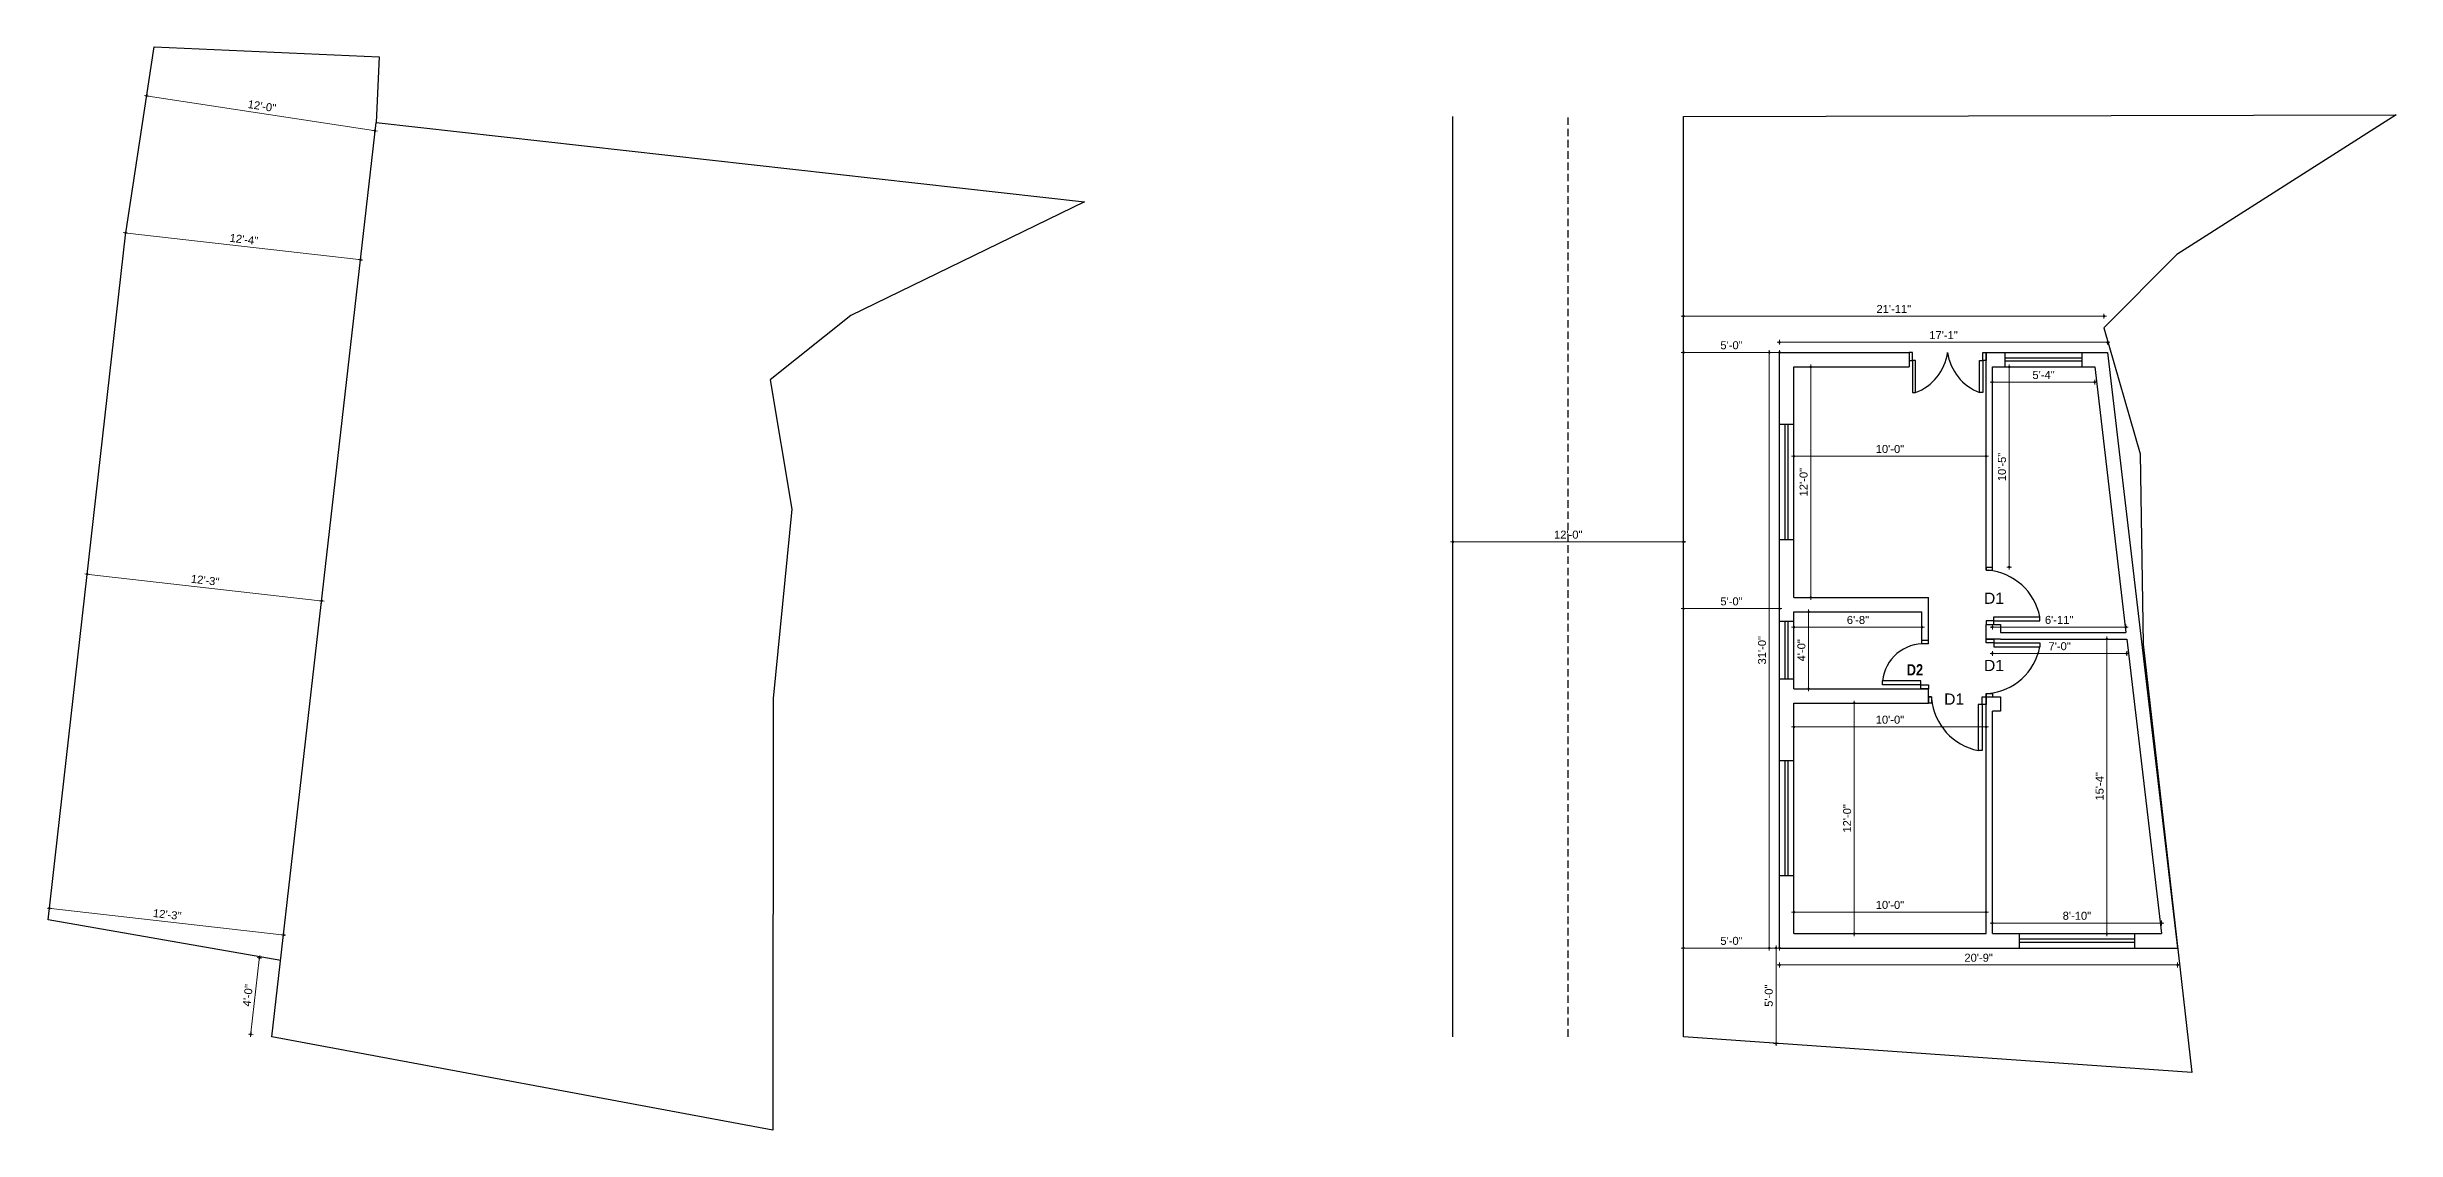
# Model space of a CAD drawing. Header units: inches. Extents: x 54699 to 80583, y -8431 to -3547.
# Drawn here: x 68854 to 70321, y -5254 to -4577 of the extents above; entities that cross this region are included whole.
import ezdxf

# ---------------------------------------------------------------- set-up
doc = ezdxf.new("R2010")
doc.units = ezdxf.units.IN
doc.header["$LTSCALE"] = 0.5
doc.header["$MEASUREMENT"] = 0
doc.header["$PDMODE"] = 66
doc.linetypes.add('HIDDEN2', pattern=[0.1875, 0.125, -0.0625])
doc.layers.add('DIMENSION', color=5, linetype='Continuous')
for name, color, linetype, lineweight in [('hatch', 9, 'Continuous', 0), ('steps', 253, 'Continuous', 20), ('Toilet', 7, 'Continuous', 25), ('truss', 1, 'Continuous', 25)]:
    doc.layers.add(name, color=color, linetype=linetype, lineweight=lineweight)
doc.styles.get("Standard").update_dxf_attribs({"font": 'arial.ttf'})
doc.dimstyles.new('S8', dxfattribs={"dimtxt": 5, "dimasz": 1, "dimexe": 6, "dimexo": 18, "dimgap": 1.9375, "dimtad": 1, "dimdec": 0, "dimzin": 3, "dimdsep": 46, "dimlunit": 4, "dimtxsty": 'Standard', "dimblk": 'dot 2', "dimcen": 12, "dimse1": 1, "dimse2": 1, "dimclrd": 1, "dimclre": 1, "dimclrt": 256, "dimadec": 0, "dimazin": 0, "dimtfac": 0.75, "dimtdec": 0, "dimtix": 1, "dimtmove": 1, "dimatfit": 3, "dimldrblk": 'DOT', "dimfxl": 1, "dimtolj": 1, "dimtzin": 0, "dimlwd": 9, "dimlwe": 9, "dimarcsym": 0})

# ---------------------------------------------------------------- blocks, each defined once
blk = doc.blocks.new('dot1')
at = {"layer": 'hatch'}
h = blk.add_hatch(color=256, dxfattribs=at)
edge = h.paths.add_edge_path()
edge.add_arc((0, 0), 1, 0, 360)
for p, q in [((3, 0), (-3, 0)), ((0, 3), (0, -3))]:
    blk.add_line(p, q, dxfattribs=at)
blk.add_circle((0, 0), 1, dxfattribs=at)
blk = doc.blocks.new('dot 2')
at = {"layer": 'hatch', "xscale": 0.5, "yscale": 0.5, "zscale": 0.5}
blk.add_blockref('dot1', (0, 0), dxfattribs=at)
blk = doc.blocks.new('*D813')
at = {"layer": 'Defpoints', "color": 0, "transparency": 16777216}
for p in [(68854.6, -5122.8), (69001.7, -5132.2), (69000.8, -5139.5)]:
    blk.add_point(p, dxfattribs=at)
at = {"layer": 'Toilet', "color": 1, "lineweight": 9, "transparency": 16777216}
blk.add_line((68856.4, -5115.6), (69000.7, -5132.1), dxfattribs=at)
for p, rotation in [((68855.4, -5115.5), 173.4900568504102), ((69001.7, -5132.2), 353.4900568504102)]:
    blk.add_blockref('dot 2', p, dxfattribs=dict(at, rotation=rotation))
at = {"layer": 'Toilet', "transparency": 16777216, "insert": (68929, -5119.4), "char_height": 5, "attachment_point": 5, "rotation": 353.4901}
blk.add_mtext('\\A1;12\'-3"', dxfattribs=at)
blk = doc.blocks.new('_Dot')
at = {"color": 0, "linetype": 'ByBlock', "lineweight": -2}
blk.add_line((-0.5, 0), (-1, 0), dxfattribs=at)
at = {"color": 0, "linetype": 'ByBlock', "const_width": 0.5}
blk.add_lwpolyline([(-0.25, 0, 1), (0.25, 0, 1)], format="xyb", close=True, dxfattribs=at)
blk = doc.blocks.new('*D814')
at = {"layer": 'Defpoints', "color": 0, "transparency": 16777216}
for p in [(68878.7, -4908.8), (69025.3, -4925.6), (69025.5, -4923.5)]:
    blk.add_point(p, dxfattribs=at)
at = {"layer": 'Toilet', "color": 1, "lineweight": 9, "transparency": 16777216}
blk.add_line((68880, -4906.9), (69024.5, -4923.4), dxfattribs=at)
for p, rotation in [((68879, -4906.7), 173.49005685041), ((69025.5, -4923.5), 353.4900568504099)]:
    blk.add_blockref('dot 2', p, dxfattribs=dict(at, rotation=rotation))
at = {"layer": 'Toilet', "transparency": 16777216, "insert": (68952.7, -4910.6), "char_height": 5, "attachment_point": 5, "rotation": 353.4901}
blk.add_mtext('\\A1;12\'-3"', dxfattribs=at)
blk = doc.blocks.new('*D815')
at = {"layer": 'Defpoints', "color": 0, "transparency": 16777216}
for p in [(68902.9, -4694.9), (69049.8, -4710.4), (69049.7, -4711.6)]:
    blk.add_point(p, dxfattribs=at)
at = {"layer": 'Toilet', "color": 1, "lineweight": 9, "transparency": 16777216}
blk.add_line((68904, -4693.7), (69048.8, -4710.3), dxfattribs=at)
for p, rotation in [((68903, -4693.6), 173.4900568504101), ((69049.8, -4710.4), 353.49005685041)]:
    blk.add_blockref('dot 2', p, dxfattribs=dict(at, rotation=rotation))
at = {"layer": 'Toilet', "transparency": 16777216, "insert": (68976.9, -4697.6), "char_height": 5, "attachment_point": 5, "rotation": 353.4901}
blk.add_mtext('\\A1;12\'-4"', dxfattribs=at)
blk = doc.blocks.new('*D816')
at = {"layer": 'Defpoints', "color": 0, "transparency": 16777216}
for p in [(68916.2, -4607.9), (68917, -4602.7), (69059.6, -4624.6)]:
    blk.add_point(p, dxfattribs=at)
at = {"layer": 'Toilet', "color": 1, "lineweight": 9, "transparency": 16777216}
blk.add_line((69057.8, -4629.6), (68917.2, -4608.1), dxfattribs=at)
for p, rotation in [((68916.2, -4607.9), 171.2892689692404), ((69058.8, -4629.8), 351.2892689692404)]:
    blk.add_blockref('dot 2', p, dxfattribs=dict(at, rotation=rotation))
at = {"layer": 'Toilet', "transparency": 16777216, "insert": (68988.2, -4614.4), "char_height": 5, "attachment_point": 5, "rotation": 351.2893}
blk.add_mtext('\\A1;12\'-0"', dxfattribs=at)
blk = doc.blocks.new('*D817')
at = {"layer": 'Defpoints', "color": 0, "transparency": 16777216}
for p in [(70065.3, -5117.9), (69945.3, -5131.3), (70065.3, -5131.3)]:
    blk.add_point(p, dxfattribs=at)
at = {"layer": 'Toilet', "color": 1, "lineweight": 9, "transparency": 16777216}
blk.add_line((69946.3, -5117.9), (70064.3, -5117.9), dxfattribs=at)
at = {"layer": 'Toilet', "color": 1, "lineweight": 9, "transparency": 16777216, "rotation": 180}
blk.add_blockref('dot 2', (69945.3, -5117.9), dxfattribs=at)
at = {"layer": 'Toilet', "color": 1, "lineweight": 9, "transparency": 16777216}
blk.add_blockref('dot 2', (70065.3, -5117.9), dxfattribs=at)
at = {"layer": 'Toilet', "transparency": 16777216, "insert": (70005.3, -5113.4), "char_height": 5, "attachment_point": 5}
blk.add_mtext('\\A1;10\'-0"', dxfattribs=at)
blk = doc.blocks.new('*D818')
at = {"layer": 'Defpoints', "color": 0, "transparency": 16777216}
for p in [(70069.3, -5131.3), (70174.9, -5124.7), (70174.9, -5131.3)]:
    blk.add_point(p, dxfattribs=at)
at = {"layer": 'Toilet', "color": 1, "lineweight": 9, "transparency": 16777216}
blk.add_line((70070.3, -5124.7), (70173.9, -5124.7), dxfattribs=at)
at = {"layer": 'Toilet', "color": 1, "lineweight": 9, "transparency": 16777216, "rotation": 180}
blk.add_blockref('dot 2', (70069.3, -5124.7), dxfattribs=at)
at = {"layer": 'Toilet', "color": 1, "lineweight": 9, "transparency": 16777216}
blk.add_blockref('dot 2', (70174.9, -5124.7), dxfattribs=at)
at = {"layer": 'Toilet', "transparency": 16777216, "insert": (70122.1, -5120.2), "char_height": 5, "attachment_point": 5}
blk.add_mtext('\\A1;8\'-10"', dxfattribs=at)
blk = doc.blocks.new('*D819')
at = {"layer": 'Defpoints', "color": 0, "transparency": 16777216}
for p in [(70069.3, -4947.3), (70153.2, -4947.3), (70153.2, -4956.3)]:
    blk.add_point(p, dxfattribs=at)
at = {"layer": 'Toilet', "color": 1, "lineweight": 9, "transparency": 16777216}
blk.add_line((70070.3, -4956.3), (70152.2, -4956.3), dxfattribs=at)
at = {"layer": 'Toilet', "color": 1, "lineweight": 9, "transparency": 16777216, "rotation": 180}
blk.add_blockref('dot 2', (70069.3, -4956.3), dxfattribs=at)
at = {"layer": 'Toilet', "color": 1, "lineweight": 9, "transparency": 16777216}
blk.add_blockref('dot 2', (70153.2, -4956.3), dxfattribs=at)
at = {"layer": 'Toilet', "transparency": 16777216, "insert": (70111.3, -4951.8), "char_height": 5, "attachment_point": 5}
blk.add_mtext('\\A1;7\'-0"', dxfattribs=at)
blk = doc.blocks.new('*D820')
at = {"layer": 'Defpoints', "color": 0, "transparency": 16777216}
for p in [(68986.6, -5146.5), (68999.9, -5148.1), (68994.4, -5195.7)]:
    blk.add_point(p, dxfattribs=at)
at = {"layer": 'Toilet', "color": 1, "lineweight": 9, "transparency": 16777216}
blk.add_line((68981.3, -5193.2), (68986.5, -5147.5), dxfattribs=at)
for p, rotation in [((68986.6, -5146.5), 83.49005685040638), ((68981.2, -5194.2), 263.4900568504064)]:
    blk.add_blockref('dot 2', p, dxfattribs=dict(at, rotation=rotation))
at = {"layer": 'Toilet', "transparency": 16777216, "insert": (68979.4, -5169.9), "char_height": 5, "attachment_point": 5, "rotation": 83.4901}
blk.add_mtext('\\A1;4\'-0"', dxfattribs=at)
blk = doc.blocks.new('*D821')
at = {"layer": 'Defpoints', "color": 0, "transparency": 16777216}
for p in [(69876.3, -4745.6), (69876.3, -4752.8), (70139, -4752.8)]:
    blk.add_point(p, dxfattribs=at)
at = {"layer": 'Toilet', "color": 1, "lineweight": 9, "transparency": 16777216}
blk.add_line((70138, -4745.6), (69877.3, -4745.6), dxfattribs=at)
at = {"layer": 'Toilet', "color": 1, "lineweight": 9, "transparency": 16777216, "rotation": 180}
blk.add_blockref('dot 2', (69876.3, -4745.6), dxfattribs=at)
at = {"layer": 'Toilet', "color": 1, "lineweight": 9, "transparency": 16777216}
blk.add_blockref('dot 2', (70139, -4745.6), dxfattribs=at)
at = {"layer": 'Toilet', "transparency": 16777216, "insert": (70007.7, -4741.1), "char_height": 5, "attachment_point": 5}
blk.add_mtext('\\A1;21\'-11"', dxfattribs=at)
blk = doc.blocks.new('*D822')
at = {"layer": 'Defpoints', "color": 0, "transparency": 16777216}
for p in [(69732.3, -4886.6), (69732.3, -4908.3), (69876.3, -4908.3)]:
    blk.add_point(p, dxfattribs=at)
at = {"layer": 'Toilet', "color": 1, "lineweight": 9, "transparency": 16777216}
blk.add_line((69875.3, -4886.6), (69733.3, -4886.6), dxfattribs=at)
at = {"layer": 'Toilet', "color": 1, "lineweight": 9, "transparency": 16777216, "rotation": 180}
blk.add_blockref('dot 2', (69732.3, -4886.6), dxfattribs=at)
at = {"layer": 'Toilet', "color": 1, "lineweight": 9, "transparency": 16777216}
blk.add_blockref('dot 2', (69876.3, -4886.6), dxfattribs=at)
at = {"layer": 'Toilet', "transparency": 16777216, "insert": (69804.3, -4882.1), "char_height": 5, "attachment_point": 5}
blk.add_mtext('\\A1;12\'-0"', dxfattribs=at)
blk = doc.blocks.new('*D824')
at = {"layer": 'Defpoints', "color": 0, "transparency": 16777216}
for p in [(69945.3, -4987.3), (70065.3, -4987.8), (70065.3, -5002.2)]:
    blk.add_point(p, dxfattribs=at)
at = {"layer": 'Toilet', "color": 1, "lineweight": 9, "transparency": 16777216}
blk.add_line((69946.3, -5002.2), (70064.3, -5002.2), dxfattribs=at)
at = {"layer": 'Toilet', "color": 1, "lineweight": 9, "transparency": 16777216, "rotation": 180}
blk.add_blockref('dot 2', (69945.3, -5002.2), dxfattribs=at)
at = {"layer": 'Toilet', "color": 1, "lineweight": 9, "transparency": 16777216}
blk.add_blockref('dot 2', (70065.3, -5002.2), dxfattribs=at)
at = {"layer": 'Toilet', "transparency": 16777216, "insert": (70005.3, -4997.7), "char_height": 5, "attachment_point": 5}
blk.add_mtext('\\A1;10\'-0"', dxfattribs=at)
blk = doc.blocks.new('*D825')
at = {"layer": 'Defpoints', "color": 0, "transparency": 16777216}
for p in [(69945.3, -4930.3), (70025.3, -4930.3), (70025.3, -4939.9)]:
    blk.add_point(p, dxfattribs=at)
at = {"layer": 'Toilet', "color": 1, "lineweight": 9, "transparency": 16777216}
blk.add_line((69946.3, -4939.9), (70024.3, -4939.9), dxfattribs=at)
at = {"layer": 'Toilet', "color": 1, "lineweight": 9, "transparency": 16777216, "rotation": 180}
blk.add_blockref('dot 2', (69945.3, -4939.9), dxfattribs=at)
at = {"layer": 'Toilet', "color": 1, "lineweight": 9, "transparency": 16777216}
blk.add_blockref('dot 2', (70025.3, -4939.9), dxfattribs=at)
at = {"layer": 'Toilet', "transparency": 16777216, "insert": (69985.3, -4935.4), "char_height": 5, "attachment_point": 5}
blk.add_mtext('\\A1;6\'-8"', dxfattribs=at)
blk = doc.blocks.new('*D826')
at = {"layer": 'Defpoints', "color": 0, "transparency": 16777216}
for p in [(69945.3, -4930.3), (69954.5, -4930.3), (69945.3, -4978.3)]:
    blk.add_point(p, dxfattribs=at)
at = {"layer": 'Toilet', "color": 1, "lineweight": 9, "transparency": 16777216}
blk.add_line((69954.5, -4977.3), (69954.5, -4931.3), dxfattribs=at)
for p, rotation in [((69954.5, -4930.3), 90), ((69954.5, -4978.3), 270)]:
    blk.add_blockref('dot 2', p, dxfattribs=dict(at, rotation=rotation))
at = {"layer": 'Toilet', "transparency": 16777216, "insert": (69950, -4954.3), "char_height": 5, "attachment_point": 5, "rotation": 90}
blk.add_mtext('\\A1;4\'-0"', dxfattribs=at)
blk = doc.blocks.new('*D829')
at = {"layer": 'Defpoints', "color": 0, "transparency": 16777216}
for p in [(70069.3, -4777.3), (70079.8, -4777.3), (70069.3, -4902.3)]:
    blk.add_point(p, dxfattribs=at)
at = {"layer": 'Toilet', "color": 1, "lineweight": 9, "transparency": 16777216}
blk.add_line((70079.8, -4901.3), (70079.8, -4778.3), dxfattribs=at)
for p, rotation in [((70079.8, -4777.3), 90), ((70079.8, -4902.3), 270)]:
    blk.add_blockref('dot 2', p, dxfattribs=dict(at, rotation=rotation))
at = {"layer": 'Toilet', "transparency": 16777216, "insert": (70075.3, -4839.8), "char_height": 5, "attachment_point": 5, "rotation": 90}
blk.add_mtext('\\A1;10\'-5"', dxfattribs=at)
blk = doc.blocks.new('*D831')
at = {"layer": 'Defpoints', "color": 0, "transparency": 16777216}
for p in [(70069.3, -4947.3), (70140.8, -4947.3), (70069.3, -5131.3)]:
    blk.add_point(p, dxfattribs=at)
at = {"layer": 'Toilet', "color": 1, "lineweight": 9, "transparency": 16777216}
blk.add_line((70140.8, -5130.3), (70140.8, -4948.3), dxfattribs=at)
for p, rotation in [((70140.8, -4947.3), 90), ((70140.8, -5131.3), 270)]:
    blk.add_blockref('dot 2', p, dxfattribs=dict(at, rotation=rotation))
at = {"layer": 'Toilet', "transparency": 16777216, "insert": (70136.3, -5039.3), "char_height": 5, "attachment_point": 5, "rotation": 90}
blk.add_mtext('\\A1;15\'-4"', dxfattribs=at)
blk = doc.blocks.new('*D833')
at = {"layer": 'Defpoints', "color": 0, "transparency": 16777216}
for p in [(70065.3, -4833.1), (69945.3, -4921.3), (70065.3, -4921.3)]:
    blk.add_point(p, dxfattribs=at)
at = {"layer": 'Toilet', "color": 1, "lineweight": 9, "transparency": 16777216}
blk.add_line((69946.3, -4833.1), (70064.3, -4833.1), dxfattribs=at)
at = {"layer": 'Toilet', "color": 1, "lineweight": 9, "transparency": 16777216, "rotation": 180}
blk.add_blockref('dot 2', (69945.3, -4833.1), dxfattribs=at)
at = {"layer": 'Toilet', "color": 1, "lineweight": 9, "transparency": 16777216}
blk.add_blockref('dot 2', (70065.3, -4833.1), dxfattribs=at)
at = {"layer": 'Toilet', "transparency": 16777216, "insert": (70005.3, -4828.6), "char_height": 5, "attachment_point": 5}
blk.add_mtext('\\A1;10\'-0"', dxfattribs=at)
blk = doc.blocks.new('*D835')
at = {"layer": 'Defpoints', "color": 0, "transparency": 16777216}
for p in [(69929.9, -4768.3), (69936.3, -4768.3), (69936.3, -5140.3)]:
    blk.add_point(p, dxfattribs=at)
at = {"layer": 'Toilet', "color": 1, "lineweight": 9, "transparency": 16777216}
blk.add_line((69929.9, -5139.3), (69929.9, -4769.3), dxfattribs=at)
for p, rotation in [((69929.9, -4768.3), 90), ((69929.9, -5140.3), 270)]:
    blk.add_blockref('dot 2', p, dxfattribs=dict(at, rotation=rotation))
at = {"layer": 'Toilet', "transparency": 16777216, "insert": (69925.4, -4954.3), "char_height": 5, "attachment_point": 5, "rotation": 90}
blk.add_mtext('\\A1;31\'-0"', dxfattribs=at)
blk = doc.blocks.new('*D836')
at = {"layer": 'Defpoints', "color": 0, "transparency": 16777216}
for p in [(69936.3, -5140.3), (70185, -5140.3), (70185, -5150.9)]:
    blk.add_point(p, dxfattribs=at)
at = {"layer": 'Toilet', "color": 1, "lineweight": 9, "transparency": 16777216}
blk.add_line((69937.3, -5150.9), (70184, -5150.9), dxfattribs=at)
at = {"layer": 'Toilet', "color": 1, "lineweight": 9, "transparency": 16777216, "rotation": 180}
blk.add_blockref('dot 2', (69936.3, -5150.9), dxfattribs=at)
at = {"layer": 'Toilet', "color": 1, "lineweight": 9, "transparency": 16777216}
blk.add_blockref('dot 2', (70185, -5150.9), dxfattribs=at)
at = {"layer": 'Toilet', "transparency": 16777216, "insert": (70060.7, -5146.4), "char_height": 5, "attachment_point": 5}
blk.add_mtext('\\A1;20\'-9"', dxfattribs=at)
blk = doc.blocks.new('*D837')
at = {"layer": 'Defpoints', "color": 0, "transparency": 16777216}
for p in [(69876.3, -4768.3), (69936.3, -4768.3), (69876.3, -4928.3)]:
    blk.add_point(p, dxfattribs=at)
at = {"layer": 'Toilet', "color": 1, "lineweight": 9, "transparency": 16777216}
blk.add_line((69935.3, -4928.3), (69877.3, -4928.3), dxfattribs=at)
at = {"layer": 'Toilet', "color": 1, "lineweight": 9, "transparency": 16777216, "rotation": 180}
blk.add_blockref('dot 2', (69876.3, -4928.3), dxfattribs=at)
at = {"layer": 'Toilet', "color": 1, "lineweight": 9, "transparency": 16777216}
blk.add_blockref('dot 2', (69936.3, -4928.3), dxfattribs=at)
at = {"layer": 'Toilet', "transparency": 16777216, "insert": (69906.3, -4923.8), "char_height": 5, "attachment_point": 5}
blk.add_mtext('\\A1;5\'-0"', dxfattribs=at)
blk = doc.blocks.new('*D838')
at = {"layer": 'Defpoints', "color": 0, "transparency": 16777216}
for p in [(69876.3, -4768.3), (69876.3, -4768.3), (69936.3, -4768.3)]:
    blk.add_point(p, dxfattribs=at)
at = {"layer": 'Toilet', "color": 1, "lineweight": 9, "transparency": 16777216}
blk.add_line((69935.3, -4768.3), (69877.3, -4768.3), dxfattribs=at)
at = {"layer": 'Toilet', "color": 1, "lineweight": 9, "transparency": 16777216, "rotation": 180}
blk.add_blockref('dot 2', (69876.3, -4768.3), dxfattribs=at)
at = {"layer": 'Toilet', "color": 1, "lineweight": 9, "transparency": 16777216}
blk.add_blockref('dot 2', (69936.3, -4768.3), dxfattribs=at)
at = {"layer": 'Toilet', "transparency": 16777216, "insert": (69906.3, -4763.8), "char_height": 5, "attachment_point": 5}
blk.add_mtext('\\A1;5\'-0"', dxfattribs=at)
blk = doc.blocks.new('*D839')
at = {"layer": 'Defpoints', "color": 0, "transparency": 16777216}
for p in [(69936.3, -5140.3), (69934.1, -5199.9), (69935.5, -5199.9)]:
    blk.add_point(p, dxfattribs=at)
at = {"layer": 'Toilet', "color": 1, "lineweight": 9, "transparency": 16777216}
blk.add_line((69934.1, -5141.3), (69934.1, -5198.9), dxfattribs=at)
for p, rotation in [((69934.1, -5140.3), 90), ((69934.1, -5199.9), 270)]:
    blk.add_blockref('dot 2', p, dxfattribs=dict(at, rotation=rotation))
at = {"layer": 'Toilet', "transparency": 16777216, "insert": (69929.6, -5170.1), "char_height": 5, "attachment_point": 5, "rotation": 90}
blk.add_mtext('\\A1;5\'-0"', dxfattribs=at)

msp = doc.modelspace()

# ---------------------------------------------------------------- linework, layer by layer
at = {"layer": 'DIMENSION', "ltscale": 7}
for p, q in [((70077.3, -4777.3), (70077.3, -4768.3)), ((70125.3, -4777.3), (70125.3, -4768.3)), ((70125.3, -4771.8), (70077.3, -4771.8)), ((70125.3, -4773.8), (70077.3, -4773.8)), ((69945.3, -4813.3), (69936.3, -4813.3)), ((69939.8, -4885.3), (69939.8, -4813.3)), ((69941.8, -4885.3), (69941.8, -4813.3)), ((69945.3, -4885.3), (69936.3, -4885.3)), ((70065.3, -4904.3), (70065.3, -4902.3)), ((70065.3, -4904.3), (70069.3, -4904.3)), ((70069.3, -4904.3), (70069.3, -4902.3)), ((69945.3, -4936.3), (69936.3, -4936.3)), ((69939.8, -4972.3), (69939.8, -4936.3)), ((69941.8, -4972.3), (69941.8, -4936.3)), ((70070.1, -4935.9), (70065.3, -4935.9)), ((70065.3, -4935.9), (70065.3, -4938.3)), ((70065.3, -4938.3), (70070.1, -4938.3)), ((70070.1, -4933.5), (70099, -4933.5)), ((70070.1, -4935.9), (70070.1, -4933.5)), ((70070.1, -4935.9), (70099, -4935.9)), ((70070.1, -4938.3), (70070.1, -4935.9)), ((70099, -4935.9), (70099, -4933.5)), ((70025.3, -4950.3), (70025.3, -4948.3)), ((70029.3, -4950.3), (70025.3, -4950.3)), ((70029.3, -4950.3), (70029.3, -4948.3)), ((70065.3, -4949.7), (70065.3, -4947.3)), ((70065.3, -4947.3), (70070.1, -4947.3)), ((70070.1, -4949.7), (70065.3, -4949.7)), ((70070.1, -4947.3), (70070.1, -4949.7)), ((70070.1, -4949.7), (70099, -4949.7)), ((70070.1, -4949.7), (70070.1, -4952.1)), ((70070.1, -4952.1), (70099, -4952.1)), ((70099, -4949.7), (70099, -4952.1)), ((69945.3, -4972.3), (69936.3, -4972.3)), ((70024.5, -4973.5), (70000.6, -4973.5)), ((70000.6, -4975.9), (70000.6, -4973.5)), ((70024.5, -4975.9), (70024.5, -4973.5)), ((70024.5, -4975.9), (70000.6, -4975.9)), ((70024.5, -4978.3), (70024.5, -4975.9)), ((70024.5, -4975.9), (70029.3, -4975.9)), ((70029.3, -4978.3), (70024.5, -4978.3)), ((70029.3, -4975.9), (70029.3, -4978.3)), ((70031.3, -4983.3), (70029.3, -4983.3)), ((70031.3, -4987.3), (70029.3, -4987.3)), ((70031.3, -4983.3), (70031.3, -4987.3)), ((70060.5, -4988.1), (70060.5, -5017)), ((70062.9, -4988.1), (70060.5, -4988.1)), ((70062.9, -4988.1), (70062.9, -4983.3)), ((70062.9, -4983.3), (70065.3, -4983.3)), ((70062.9, -4988.1), (70062.9, -5017)), ((70065.3, -4988.1), (70062.9, -4988.1)), ((70065.3, -4981.3), (70069.3, -4981.3)), ((70065.3, -4981.3), (70065.3, -4983.3)), ((70065.3, -4983.3), (70065.3, -4988.1)), ((70069.3, -4981.3), (70069.3, -4983.3)), ((70062.9, -5017), (70060.5, -5017)), ((69945.3, -5023.3), (69936.3, -5023.3)), ((69939.8, -5095.3), (69939.8, -5023.3)), ((69941.8, -5095.3), (69941.8, -5023.3)), ((69945.3, -5095.3), (69936.3, -5095.3)), ((70086.1, -5131.3), (70086.1, -5140.3)), ((70158.1, -5134.8), (70086.1, -5134.8)), ((70158.1, -5131.3), (70158.1, -5140.3)), ((70158.1, -5136.8), (70086.1, -5136.8))]:
    msp.add_line(p, q, dxfattribs=at)
for points in [[(70017.3, -4773.3), (70019.3, -4773.3), (70019.3, -4768.3), (70017.3, -4768.3)], [(70065.3, -4773.3), (70063.3, -4773.3), (70063.3, -4768.3), (70065.3, -4768.3)], [(70019.3, -4773.3), (70019.3, -4793.3), (70021.3, -4793.3), (70021.3, -4773.3)], [(70063.3, -4773.3), (70063.3, -4793.3), (70061.3, -4793.3), (70061.3, -4773.3)]]:
    msp.add_lwpolyline(points, close=True, dxfattribs=at)
for centre, radius, start, end in [((70009.8, -4763.6), 31.9, 291.198, 351.4824), ((70072.8, -4763.6), 31.9, 188.5176, 248.802), ((70063.4, -4940.4), 36.2, 10.9657, 84.9754), ((70026.3, -4976), 25.7, 86.0106, 174.5071), ((70063.4, -4945.2), 36.2, 275.0246, 349.0343), ((70067.4, -4981.4), 36.2, 185.0246, 259.0343)]:
    msp.add_arc(centre, radius, start, end, dxfattribs=at)
at = {"layer": 'Toilet'}
for p, q in [((69732.3, -5195.7), (69732.3, -4620.9)), ((69876.3, -4620.9), (70321.5, -4619.9)), ((69876.3, -5195.7), (69876.3, -4620.9)), ((70321.5, -4619.9), (70184.5, -4707.1)), ((70184.5, -4707.1), (70139, -4752.8)), ((70139, -4752.8), (70161.7, -4831.5)), ((69936.3, -5140.3), (69936.3, -4768.3)), ((69936.3, -4768.3), (70017.3, -4768.3)), ((70017.3, -4768.3), (70017.3, -4777.3)), ((70065.3, -4768.3), (70141.2, -4768.3)), ((70065.3, -4902.3), (70065.3, -4768.3)), ((70141.2, -4768.3), (70185, -5140.3)), ((69945.3, -4777.3), (70017.3, -4777.3)), ((69945.3, -4921.3), (69945.3, -4777.3)), ((70069.3, -4777.3), (70133.2, -4777.3)), ((70069.3, -4902.3), (70069.3, -4777.3)), ((70133.2, -4777.3), (70152.7, -4943.3)), ((70161.7, -4831.5), (70163.4, -4950.4)), ((70065.3, -4902.3), (70065.3, -4904.3)), ((70065.3, -4902.3), (70069.3, -4902.3)), ((70065.3, -4902.3), (70069.3, -4902.3)), ((69945.3, -4921.3), (70029.3, -4921.3)), ((69945.3, -4978.3), (69945.3, -4930.3)), ((69945.3, -4930.3), (70025.3, -4930.3)), ((70025.3, -4948.3), (70025.3, -4930.3)), ((70029.3, -4948.3), (70029.3, -4921.3)), ((70074.3, -4943.3), (70152.7, -4943.3)), ((70029.3, -4948.3), (70025.3, -4948.3)), ((70074.3, -4947.3), (70153.2, -4947.3)), ((70153.2, -4947.3), (70174.9, -5131.3)), ((70163.4, -4950.4), (70193.8, -5218.1)), ((69945.3, -4978.3), (70029.3, -4978.3)), ((69945.3, -5131.3), (69945.3, -4987.3)), ((69945.3, -4987.3), (70029.3, -4987.3)), ((70029.3, -4987.3), (70029.3, -4978.3)), ((70029.3, -4983.3), (70031.3, -4983.3)), ((70065.3, -4983.3), (70065.3, -4981.3)), ((70065.3, -4983.3), (70069.3, -4983.3)), ((70065.3, -5131.3), (70065.3, -4992.3)), ((70069.3, -5131.3), (70069.3, -4992.3)), ((69945.3, -5131.3), (70065.3, -5131.3)), ((70069.3, -5131.3), (70174.9, -5131.3)), ((69936.3, -5140.3), (70185, -5140.3)), ((70193.8, -5218.1), (69876.3, -5195.7))]:
    msp.add_line(p, q, dxfattribs=at)
at = {"layer": 'Toilet', "linetype": 'HIDDEN2', "ltscale": 75}
msp.add_line((69804.3, -5195.7), (69804.3, -4620.9), dxfattribs=at)
at = {"layer": 'Toilet'}
for points in [[(68999.9, -5148.1), (68854.6, -5122.8), (68902.9, -4694.9), (68920.9, -4577.4), (69061.5, -4583.6), (69059.6, -4624.6)], [(70074.3, -4947.3), (70065.3, -4947.3), (70065.3, -4938.3), (70074.3, -4938.3), (70074.3, -4943.3)], [(70065.3, -4992.3), (70065.3, -4983.3), (70074.3, -4983.3), (70074.3, -4992.3), (70069.3, -4992.3)]]:
    msp.add_lwpolyline(points, dxfattribs=at)
msp.add_lwpolyline([(69059.6, -4624.6), (69502, -4674.1), (69356.1, -4745.2), (69305.7, -4785.4), (69319.2, -4866.2), (69307.5, -4984.5), (69307.4, -5254), (68994.4, -5195.7)], close=True, dxfattribs=at)
at = {"layer": 'truss', "ltscale": 7}
for p, q in [((70065.3, -4902.3), (70069.3, -4902.3)), ((70065.3, -4935.9), (70065.3, -4938.3)), ((70065.3, -4938.3), (70069.3, -4938.3)), ((70029.3, -4948.3), (70025.3, -4948.3)), ((70065.3, -4947.3), (70069.3, -4947.3)), ((70065.3, -4949.7), (70065.3, -4947.3)), ((70029.3, -4978.3), (70025.3, -4978.3)), ((70029.3, -4975.9), (70029.3, -4978.3)), ((70029.3, -4983.3), (70029.3, -4987.3)), ((70062.9, -4983.3), (70065.3, -4983.3)), ((70065.3, -4983.3), (70069.3, -4983.3)), ((70065.3, -4983.3), (70065.3, -4987.3))]:
    msp.add_line(p, q, dxfattribs=at)

# ---------------------------------------------------------------- texts
at = {"layer": 'steps', "color": 7, "ltscale": 0.3, "char_height": 7}
for insert, attachment_point in [((70070.3, -4918.3), 2), ((70070.3, -4967.3), 8), ((70045.4, -4988.3), 8)]:
    msp.add_mtext_dynamic_manual_height_columns('{\\W1;D1}', width=18.621, gutter_width=40, heights=[0], dxfattribs=dict(at, insert=insert, attachment_point=attachment_point))
at = {"layer": 'steps', "color": 7, "ltscale": 0.3, "insert": (70020.9, -4963), "char_height": 7, "width": 55.268, "attachment_point": 2}
msp.add_mtext('{\\fTechnic|b1|i0|c2|p2;D2}', dxfattribs=at)

# ---------------------------------------------------------------- dimensions: what is measured, and where the dimension line sits
at = {"layer": 'Toilet'}
for p1, p2, distance, picture, middle in [((69059.6, -4624.6), (68917, -4602.7), 5.3, '*D816', (68988.2, -4614.4)), ((68902.9, -4694.9), (69049.7, -4711.6), 1.3, '*D815', (68976.9, -4697.6)), ((68878.7214, -4908.8483), (69025.255, -4925.5694), 2.1153, '*D814', (68952.7373, -4910.6441)), ((68854.6, -5122.8), (69000.8, -5139.5), 7.3, '*D813', (68929, -5119.4)), ((68994.4, -5195.7), (68999.9, -5148.1), 13.3, '*D820', (68979.4, -5169.9))]:
    dim = msp.add_aligned_dim(p1=p1, p2=p2, distance=distance, dimstyle='S8', override={"dimfxl": 2, "dimfxlon": 1, "dimarcsym": 1}, dxfattribs=at)
    dim.commit()
    dim.dimension.update_dxf_attribs({"geometry": picture, "text_midpoint": middle})
for base, p1, p2, picture, middle in [((69876.3, -4745.6), (70139, -4752.8), (69876.3, -4752.8), '*D821', (70007.7, -4741.1)), ((69876.3, -4768.3), (69936.3, -4768.3), (69876.3, -4768.3), '*D838', (69906.3, -4763.8)), ((69876.3, -4928.3), (69936.3, -4768.3), (69876.3, -4768.3), '*D837', (69906.3, -4923.8)), ((70065.3, -4833.1), (69945.3, -4921.3), (70065.3, -4921.3), '*D833', (70005.3, -4828.6)), ((69732.3, -4886.6), (69876.3, -4908.3), (69732.3, -4908.3), '*D822', (69804.3, -4882.1)), ((70025.3, -4939.9), (69945.3, -4930.3), (70025.3, -4930.3), '*D825', (69985.3, -4935.4)), ((70153.2, -4956.3), (70069.3, -4947.3), (70153.2, -4947.3), '*D819', (70111.3, -4951.8)), ((70065.3, -5002.2), (69945.3, -4987.3), (70065.3, -4987.8), '*D824', (70005.3, -4997.7)), ((70065.3, -5117.9), (69945.3, -5131.3), (70065.3, -5131.3), '*D817', (70005.3, -5113.4)), ((70174.9, -5124.7), (70069.3, -5131.3), (70174.9, -5131.3), '*D818', (70122.1, -5120.2)), ((70185, -5150.9), (69936.3, -5140.3), (70185, -5140.3), '*D836', (70060.7, -5146.4))]:
    dim = msp.add_linear_dim(base=base, p1=p1, p2=p2, dimstyle='S8', override={"dimfxl": 2, "dimfxlon": 1, "dimarcsym": 1}, dxfattribs=at)
    dim.commit()
    dim.dimension.update_dxf_attribs({"geometry": picture, "text_midpoint": middle})
for base, p1, p2 in [((70141.2, -4761.9), (69936.3, -4768.3), (70141.2, -4768.3)), ((70133.2, -4786.8), (70069.3, -4777.3), (70133.2, -4777.3)), ((69936.3, -5140.3), (69876.3, -4908.3), (69936.3, -4901.9)), ((70152.7, -4939.8), (70069.3, -4943.3), (70152.7, -4943.3))]:
    msp.add_linear_dim(base=base, p1=p1, p2=p2, dimstyle='S8', override={"dimfxl": 2, "dimfxlon": 1, "dimarcsym": 1}, dxfattribs=at).render()
for base, p1, p2, picture, middle in [((69929.9, -4768.3), (69936.3, -5140.3), (69936.3, -4768.3), '*D835', (69925.4, -4954.3)), ((70079.8, -4777.3), (70069.3, -4902.3), (70069.3, -4777.3), '*D829', (70075.3, -4839.8)), ((69954.5, -4930.3), (69945.3, -4978.3), (69945.3, -4930.3), '*D826', (69950, -4954.3)), ((70140.8, -4947.3), (70069.3, -5131.3), (70069.3, -4947.3), '*D831', (70136.3, -5039.3)), ((69934.1, -5199.9), (69936.3, -5140.3), (69935.5, -5199.9), '*D839', (69929.6, -5170.1))]:
    dim = msp.add_linear_dim(base=base, p1=p1, p2=p2, angle=90, dimstyle='S8', override={"dimfxl": 2, "dimfxlon": 1, "dimarcsym": 1}, dxfattribs=at)
    dim.commit()
    dim.dimension.update_dxf_attribs({"geometry": picture, "text_midpoint": middle})
for base, p1, p2 in [((69955.8, -4777.3), (69945.3, -4921.3), (69945.3, -4777.3)), ((69983, -4987.3), (69945.3, -5131.3), (69945.3, -4987.3))]:
    msp.add_linear_dim(base=base, p1=p1, p2=p2, angle=90, dimstyle='S8', override={"dimfxl": 2, "dimfxlon": 1, "dimarcsym": 1}, dxfattribs=at).render()

doc.saveas('drawing.dxf')
